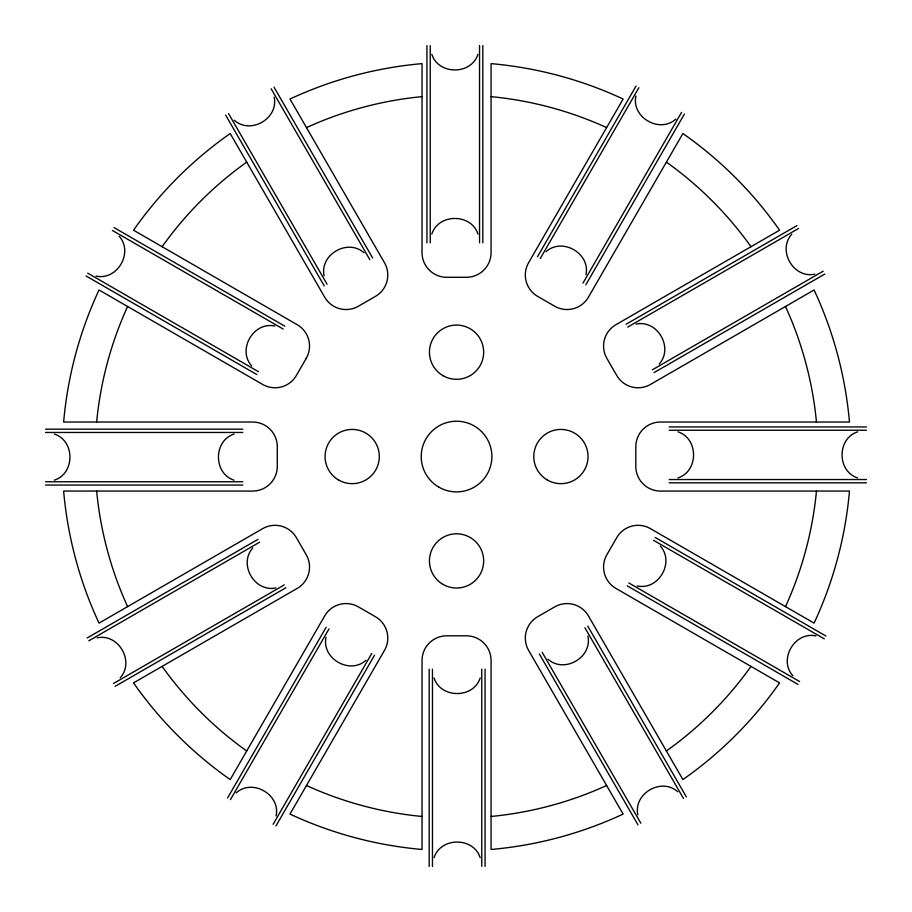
<?xml version="1.0" encoding="UTF-8"?>
<svg xmlns="http://www.w3.org/2000/svg" width="912" height="912" viewBox="0 0 912 912"><rect width="100%" height="100%" fill="white"/><g stroke="black" fill="none" stroke-linecap="round" stroke-linejoin="round"><path stroke-width="1.37" d="M276.097 815.932C280.725 794.591 252.339 778.21 236.174 792.881M326.029 637.26C321.412 658.589 349.786 674.971 365.951 660.311M585.971 274.74C590.588 253.411 562.214 237.029 546.049 251.689M635.903 96.068C631.275 117.409 659.661 133.79 675.826 119.119M477.934 54.344C471.265 75.137 438.501 75.137 431.832 54.344M431.832 234.042C438.501 213.26 471.265 213.26 477.934 234.042M480.168 677.958C473.499 698.74 440.735 698.74 434.066 677.958M434.066 857.656C440.735 836.863 473.499 836.863 480.168 857.656M537.43 256.853L636.04 86.059M227.567 798L326.177 627.217M638.879 87.7L540.28 258.495M230.417 799.653L329.027 628.858M582.973 283.142L681.583 112.347M273.121 824.3L371.72 653.505M585.823 284.783L684.433 114M275.96 825.941L374.57 655.147M120.236 677.753C134.908 661.588 118.526 633.213 97.185 637.83M252.806 547.987C238.146 564.152 254.528 592.526 275.857 587.909M659.194 364.013C673.854 347.848 657.472 319.474 636.143 324.091M791.764 234.247C777.092 250.412 793.474 278.787 814.815 274.17M626.099 324.25L796.894 225.64M87.176 637.967L257.971 539.368M627.741 327.089L798.536 228.479M88.817 640.817L259.612 542.207M652.388 369.793L823.183 271.183M113.464 683.521L284.259 584.911M654.029 372.632L824.824 274.033M115.106 686.36L285.901 587.75M54.344 480.168C75.137 473.499 75.137 440.735 54.344 434.066M234.042 434.066C213.26 440.735 213.26 473.499 234.042 480.168M677.958 477.934C698.74 471.265 698.74 438.501 677.958 431.832M857.656 431.832C836.863 438.501 836.863 471.265 857.656 477.934M669.18 426.941L866.4 426.941M45.6 429.176L242.82 429.176M669.18 430.236L866.4 430.236M45.6 432.459L242.82 432.459M669.18 479.541L866.4 479.541M45.6 481.764L242.82 481.764M669.18 482.824L866.4 482.824M45.6 485.059L242.82 485.059M274.74 326.029C253.411 321.412 237.029 349.786 251.689 365.951M637.26 585.971C658.589 590.588 674.971 562.214 660.311 546.049M96.068 276.097C117.409 280.725 133.79 252.339 119.119 236.174M815.932 635.903C794.591 631.275 778.21 659.661 792.881 675.826M655.147 537.43L825.941 636.04M114 227.567L284.783 326.177M824.3 638.879L653.505 540.28M112.347 230.417L283.142 329.027M628.858 582.973L799.653 681.583M87.7 273.121L258.495 371.72M627.217 585.823L798 684.433M86.059 275.96L256.853 374.57M234.247 120.236C250.412 134.908 278.787 118.526 274.17 97.185M364.013 252.806C347.848 238.146 319.474 254.528 324.091 275.857M547.987 659.194C564.152 673.854 592.526 657.472 587.909 636.143M677.753 791.764C661.588 777.092 633.213 793.474 637.83 814.815M587.75 626.099L686.36 796.894M274.033 87.176L372.632 257.971M584.911 627.741L683.521 798.536M271.183 88.817L369.793 259.612M542.207 652.388L640.817 823.183M228.479 113.464L327.089 284.259M539.368 654.029L637.967 824.824M225.64 115.106L324.25 285.901M485.059 669.18L485.059 866.4M482.824 45.6L482.824 242.82M481.764 669.18L481.764 866.4M479.541 45.6L479.541 242.82M432.459 669.18L432.459 866.4M430.236 45.6L430.236 242.82M429.176 669.18L429.176 866.4M426.941 45.6L426.941 242.82M816.468 491.066A361.562 361.562 0 0 1 785.494 606.617M750.986 666.398A361.562 361.562 0 0 1 666.398 750.986M606.617 785.506A361.562 361.562 0 0 1 491.066 816.468M422.039 816.468A361.562 361.562 0 0 1 306.489 785.506M246.707 750.986A361.562 361.562 0 0 1 162.119 666.398M127.6 606.617A361.562 361.562 0 0 1 96.638 491.066M96.638 422.039A361.562 361.562 0 0 1 127.6 306.489M162.119 246.707A361.562 361.562 0 0 1 246.707 162.119M306.489 127.6A361.562 361.562 0 0 1 422.039 96.638M491.066 96.638A361.562 361.562 0 0 1 606.617 127.6M666.398 162.119A361.562 361.562 0 0 1 750.986 246.707M785.494 306.489A361.562 361.562 0 0 1 816.468 422.039M306.227 358.382L296.366 375.459A24.647 24.647 0 0 1 262.702 384.476L99.02 289.982A394.429 394.429 0 0 0 63.635 422.039L252.635 422.039A24.647 24.647 0 0 1 277.282 446.686L277.282 466.408A24.647 24.647 0 0 1 252.635 491.066L63.635 491.066A394.429 394.429 0 0 0 99.02 623.124L262.702 528.618A24.647 24.647 0 0 1 296.366 537.647L306.227 554.724A24.647 24.647 0 0 1 297.209 588.4L133.528 682.894A394.429 394.429 0 0 0 230.2 779.578L324.706 615.896A24.647 24.647 0 0 1 358.382 606.868L375.459 616.729A24.647 24.647 0 0 1 384.476 650.404L289.982 814.085A394.429 394.429 0 0 0 422.039 849.471L422.039 660.47A24.647 24.647 0 0 1 446.686 635.824L466.408 635.824A24.647 24.647 0 0 1 491.066 660.47L491.066 849.471A394.429 394.429 0 0 0 623.124 814.085L528.618 650.404A24.647 24.647 0 0 1 537.647 616.729L554.724 606.868A24.647 24.647 0 0 1 588.4 615.896L682.894 779.578A394.429 394.429 0 0 0 779.578 682.906L615.896 588.4A24.647 24.647 0 0 1 606.868 554.724L616.729 537.647A24.647 24.647 0 0 1 650.404 528.618L814.085 623.124A394.429 394.429 0 0 0 849.471 491.066L660.47 491.066A24.647 24.647 0 0 1 635.824 466.408L635.824 446.686A24.647 24.647 0 0 1 660.47 422.039L849.471 422.039A394.429 394.429 0 0 0 814.085 289.982L650.404 384.476A24.647 24.647 0 0 1 616.729 375.459L606.868 358.382A24.647 24.647 0 0 1 615.896 324.706L779.578 230.2A394.429 394.429 0 0 0 682.894 133.528L588.4 297.209A24.647 24.647 0 0 1 554.724 306.227L537.647 296.366A24.647 24.647 0 0 1 528.618 262.702L623.124 99.02A394.429 394.429 0 0 0 491.066 63.635L491.066 252.635A24.647 24.647 0 0 1 466.408 277.282L446.686 277.282A24.647 24.647 0 0 1 422.039 252.635L422.039 63.635A394.429 394.429 0 0 0 289.982 99.02L384.476 262.702A24.647 24.647 0 0 1 375.459 296.366L358.382 306.227A24.647 24.647 0 0 1 324.706 297.209L230.2 133.528A394.429 394.429 0 0 0 133.528 230.2L297.209 324.706A24.647 24.647 0 0 1 306.227 358.382M547.348 480.031A27.121 27.121 0 0 0 588.023 456.547A27.121 27.121 0 0 0 547.348 433.063A27.121 27.121 0 0 0 547.348 480.031M338.637 480.031A27.121 27.121 0 0 0 379.312 456.547A27.121 27.121 0 0 0 338.637 433.063A27.121 27.121 0 0 0 338.637 480.031M442.993 375.676A27.121 27.121 0 0 0 483.668 352.192A27.121 27.121 0 0 0 442.993 328.708A27.121 27.121 0 0 0 442.993 375.676M442.993 584.398A27.121 27.121 0 0 0 483.668 560.914A27.121 27.121 0 0 0 442.993 537.43A27.121 27.121 0 0 0 442.993 584.398M438.889 487.156A35.34 35.34 0 0 0 491.887 456.547A35.34 35.34 0 0 0 438.889 425.95A35.34 35.34 0 0 0 438.889 487.156"/></g></svg>
